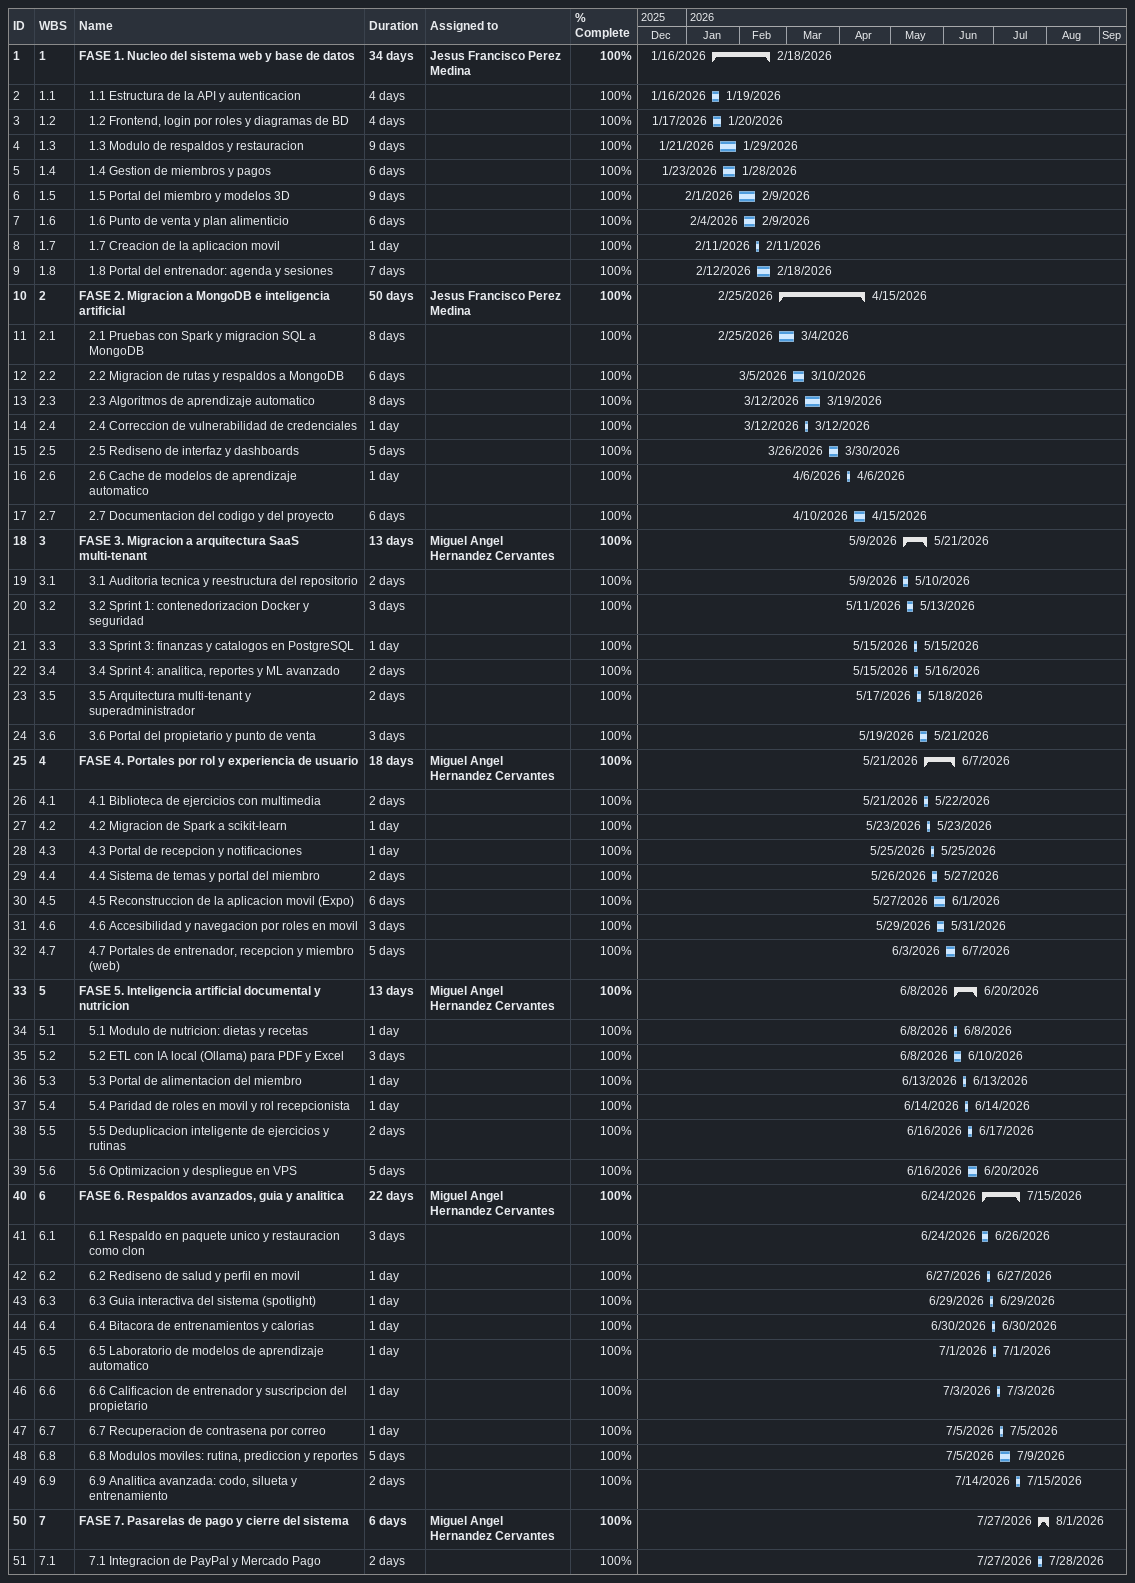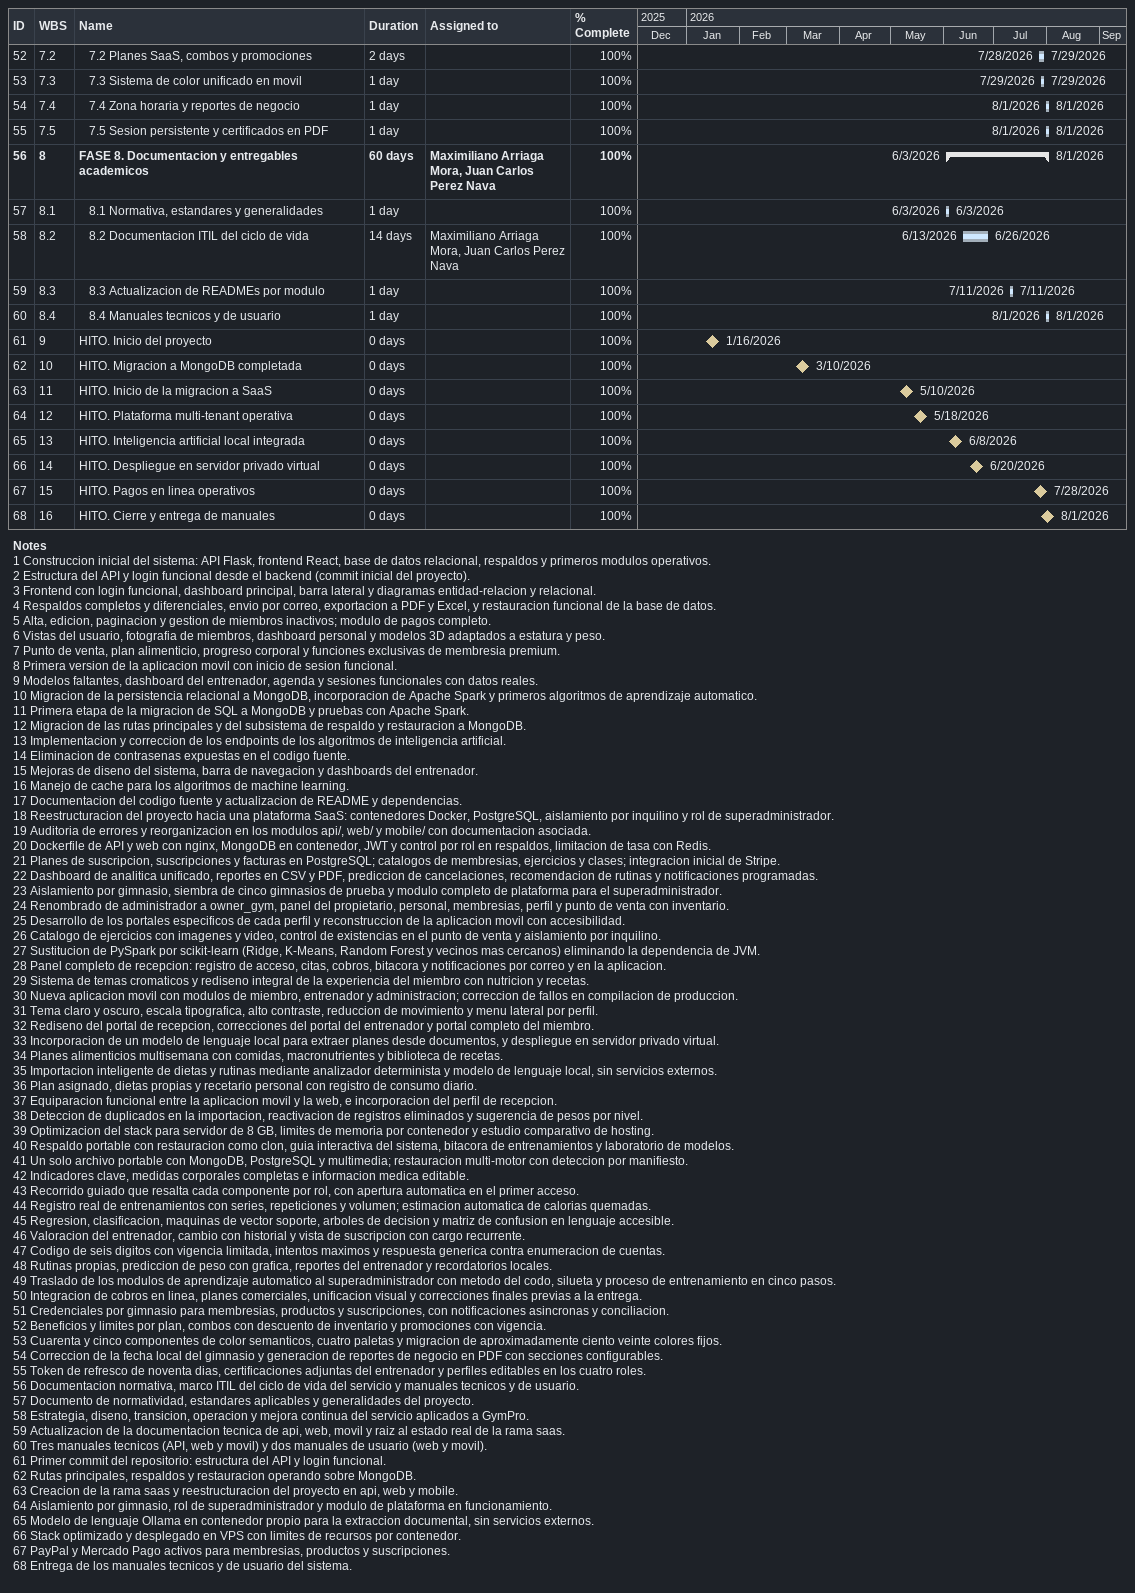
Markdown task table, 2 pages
| ID | WBS | Task | Duration | Start | Finish | Resources | % complete |
|---|---|---|---|---|---|---|---|
| 1 | 1 | **FASE 1. Nucleo del sistema web y base de datos** | 34d | 2026-01-16 | 2026-02-18 | Jesus Francisco Perez Medina | 100 |
| 2 | 1.1 | 1.1 Estructura de la API y autenticacion | 4d | 2026-01-16 | 2026-01-19 |  | 100 |
| 3 | 1.2 | 1.2 Frontend, login por roles y diagramas de BD | 4d | 2026-01-17 | 2026-01-20 |  | 100 |
| 4 | 1.3 | 1.3 Modulo de respaldos y restauracion | 9d | 2026-01-21 | 2026-01-29 |  | 100 |
| 5 | 1.4 | 1.4 Gestion de miembros y pagos | 6d | 2026-01-23 | 2026-01-28 |  | 100 |
| 6 | 1.5 | 1.5 Portal del miembro y modelos 3D | 9d | 2026-02-01 | 2026-02-09 |  | 100 |
| 7 | 1.6 | 1.6 Punto de venta y plan alimenticio | 6d | 2026-02-04 | 2026-02-09 |  | 100 |
| 8 | 1.7 | 1.7 Creacion de la aplicacion movil | 1d | 2026-02-11 | 2026-02-11 |  | 100 |
| 9 | 1.8 | 1.8 Portal del entrenador: agenda y sesiones | 7d | 2026-02-12 | 2026-02-18 |  | 100 |
| 10 | 2 | **FASE 2. Migracion a MongoDB e inteligencia artificial** | 50d | 2026-02-25 | 2026-04-15 | Jesus Francisco Perez Medina | 100 |
| 11 | 2.1 | 2.1 Pruebas con Spark y migracion SQL a MongoDB | 8d | 2026-02-25 | 2026-03-04 |  | 100 |
| 12 | 2.2 | 2.2 Migracion de rutas y respaldos a MongoDB | 6d | 2026-03-05 | 2026-03-10 |  | 100 |
| 13 | 2.3 | 2.3 Algoritmos de aprendizaje automatico | 8d | 2026-03-12 | 2026-03-19 |  | 100 |
| 14 | 2.4 | 2.4 Correccion de vulnerabilidad de credenciales | 1d | 2026-03-12 | 2026-03-12 |  | 100 |
| 15 | 2.5 | 2.5 Rediseno de interfaz y dashboards | 5d | 2026-03-26 | 2026-03-30 |  | 100 |
| 16 | 2.6 | 2.6 Cache de modelos de aprendizaje automatico | 1d | 2026-04-06 | 2026-04-06 |  | 100 |
| 17 | 2.7 | 2.7 Documentacion del codigo y del proyecto | 6d | 2026-04-10 | 2026-04-15 |  | 100 |
| 18 | 3 | **FASE 3. Migracion a arquitectura SaaS multi-tenant** | 13d | 2026-05-09 | 2026-05-21 | Miguel Angel Hernandez Cervantes | 100 |
| 19 | 3.1 | 3.1 Auditoria tecnica y reestructura del repositorio | 2d | 2026-05-09 | 2026-05-10 |  | 100 |
| 20 | 3.2 | 3.2 Sprint 1: contenedorizacion Docker y seguridad | 3d | 2026-05-11 | 2026-05-13 |  | 100 |
| 21 | 3.3 | 3.3 Sprint 3: finanzas y catalogos en PostgreSQL | 1d | 2026-05-15 | 2026-05-15 |  | 100 |
| 22 | 3.4 | 3.4 Sprint 4: analitica, reportes y ML avanzado | 2d | 2026-05-15 | 2026-05-16 |  | 100 |
| 23 | 3.5 | 3.5 Arquitectura multi-tenant y superadministrador | 2d | 2026-05-17 | 2026-05-18 |  | 100 |
| 24 | 3.6 | 3.6 Portal del propietario y punto de venta | 3d | 2026-05-19 | 2026-05-21 |  | 100 |
| 25 | 4 | **FASE 4. Portales por rol y experiencia de usuario** | 18d | 2026-05-21 | 2026-06-07 | Miguel Angel Hernandez Cervantes | 100 |
| 26 | 4.1 | 4.1 Biblioteca de ejercicios con multimedia | 2d | 2026-05-21 | 2026-05-22 |  | 100 |
| 27 | 4.2 | 4.2 Migracion de Spark a scikit-learn | 1d | 2026-05-23 | 2026-05-23 |  | 100 |
| 28 | 4.3 | 4.3 Portal de recepcion y notificaciones | 1d | 2026-05-25 | 2026-05-25 |  | 100 |
| 29 | 4.4 | 4.4 Sistema de temas y portal del miembro | 2d | 2026-05-26 | 2026-05-27 |  | 100 |
| 30 | 4.5 | 4.5 Reconstruccion de la aplicacion movil (Expo) | 6d | 2026-05-27 | 2026-06-01 |  | 100 |
| 31 | 4.6 | 4.6 Accesibilidad y navegacion por roles en movil | 3d | 2026-05-29 | 2026-05-31 |  | 100 |
| 32 | 4.7 | 4.7 Portales de entrenador, recepcion y miembro (web) | 5d | 2026-06-03 | 2026-06-07 |  | 100 |
| 33 | 5 | **FASE 5. Inteligencia artificial documental y nutricion** | 13d | 2026-06-08 | 2026-06-20 | Miguel Angel Hernandez Cervantes | 100 |
| 34 | 5.1 | 5.1 Modulo de nutricion: dietas y recetas | 1d | 2026-06-08 | 2026-06-08 |  | 100 |
| 35 | 5.2 | 5.2 ETL con IA local (Ollama) para PDF y Excel | 3d | 2026-06-08 | 2026-06-10 |  | 100 |
| 36 | 5.3 | 5.3 Portal de alimentacion del miembro | 1d | 2026-06-13 | 2026-06-13 |  | 100 |
| 37 | 5.4 | 5.4 Paridad de roles en movil y rol recepcionista | 1d | 2026-06-14 | 2026-06-14 |  | 100 |
| 38 | 5.5 | 5.5 Deduplicacion inteligente de ejercicios y rutinas | 2d | 2026-06-16 | 2026-06-17 |  | 100 |
| 39 | 5.6 | 5.6 Optimizacion y despliegue en VPS | 5d | 2026-06-16 | 2026-06-20 |  | 100 |
| 40 | 6 | **FASE 6. Respaldos avanzados, guia y analitica** | 22d | 2026-06-24 | 2026-07-15 | Miguel Angel Hernandez Cervantes | 100 |
| 41 | 6.1 | 6.1 Respaldo en paquete unico y restauracion como clon | 3d | 2026-06-24 | 2026-06-26 |  | 100 |
| 42 | 6.2 | 6.2 Rediseno de salud y perfil en movil | 1d | 2026-06-27 | 2026-06-27 |  | 100 |
| 43 | 6.3 | 6.3 Guia interactiva del sistema (spotlight) | 1d | 2026-06-29 | 2026-06-29 |  | 100 |
| 44 | 6.4 | 6.4 Bitacora de entrenamientos y calorias | 1d | 2026-06-30 | 2026-06-30 |  | 100 |
| 45 | 6.5 | 6.5 Laboratorio de modelos de aprendizaje automatico | 1d | 2026-07-01 | 2026-07-01 |  | 100 |
| 46 | 6.6 | 6.6 Calificacion de entrenador y suscripcion del propietario | 1d | 2026-07-03 | 2026-07-03 |  | 100 |
| 47 | 6.7 | 6.7 Recuperacion de contrasena por correo | 1d | 2026-07-05 | 2026-07-05 |  | 100 |
| 48 | 6.8 | 6.8 Modulos moviles: rutina, prediccion y reportes | 5d | 2026-07-05 | 2026-07-09 |  | 100 |
| 49 | 6.9 | 6.9 Analitica avanzada: codo, silueta y entrenamiento | 2d | 2026-07-14 | 2026-07-15 |  | 100 |
| 50 | 7 | **FASE 7. Pasarelas de pago y cierre del sistema** | 6d | 2026-07-27 | 2026-08-01 | Miguel Angel Hernandez Cervantes | 100 |
| 51 | 7.1 | 7.1 Integracion de PayPal y Mercado Pago | 2d | 2026-07-27 | 2026-07-28 |  | 100 |
| 52 | 7.2 | 7.2 Planes SaaS, combos y promociones | 2d | 2026-07-28 | 2026-07-29 |  | 100 |
| 53 | 7.3 | 7.3 Sistema de color unificado en movil | 1d | 2026-07-29 | 2026-07-29 |  | 100 |
| 54 | 7.4 | 7.4 Zona horaria y reportes de negocio | 1d | 2026-08-01 | 2026-08-01 |  | 100 |
| 55 | 7.5 | 7.5 Sesion persistente y certificados en PDF | 1d | 2026-08-01 | 2026-08-01 |  | 100 |
| 56 | 8 | **FASE 8. Documentacion y entregables academicos** | 60d | 2026-06-03 | 2026-08-01 | Maximiliano Arriaga Mora, Juan Carlos Perez Nava | 100 |
| 57 | 8.1 | 8.1 Normativa, estandares y generalidades | 1d | 2026-06-03 | 2026-06-03 |  | 100 |
| 58 | 8.2 | 8.2 Documentacion ITIL del ciclo de vida | 14d | 2026-06-13 | 2026-06-26 | Maximiliano Arriaga Mora, Juan Carlos Perez Nava | 100 |
| 59 | 8.3 | 8.3 Actualizacion de READMEs por modulo | 1d | 2026-07-11 | 2026-07-11 |  | 100 |
| 60 | 8.4 | 8.4 Manuales tecnicos y de usuario | 1d | 2026-08-01 | 2026-08-01 |  | 100 |
| 61 | 9 | HITO. Inicio del proyecto | 0d | 2026-01-16 | 2026-01-16 |  | 100 |
| 62 | 10 | HITO. Migracion a MongoDB completada | 0d | 2026-03-10 | 2026-03-10 |  | 100 |
| 63 | 11 | HITO. Inicio de la migracion a SaaS | 0d | 2026-05-10 | 2026-05-10 |  | 100 |
| 64 | 12 | HITO. Plataforma multi-tenant operativa | 0d | 2026-05-18 | 2026-05-18 |  | 100 |
| 65 | 13 | HITO. Inteligencia artificial local integrada | 0d | 2026-06-08 | 2026-06-08 |  | 100 |
| 66 | 14 | HITO. Despliegue en servidor privado virtual | 0d | 2026-06-20 | 2026-06-20 |  | 100 |
| 67 | 15 | HITO. Pagos en linea operativos | 0d | 2026-07-28 | 2026-07-28 |  | 100 |
| 68 | 16 | HITO. Cierre y entrega de manuales | 0d | 2026-08-01 | 2026-08-01 |  | 100 |

Notes
- 1: Construccion inicial del sistema: API Flask, frontend React, base de datos relacional, respaldos y primeros modulos operativos.
- 2: Estructura del API y login funcional desde el backend (commit inicial del proyecto).
- 3: Frontend con login funcional, dashboard principal, barra lateral y diagramas entidad-relacion y relacional.
- 4: Respaldos completos y diferenciales, envio por correo, exportacion a PDF y Excel, y restauracion funcional de la base de datos.
- 5: Alta, edicion, paginacion y gestion de miembros inactivos; modulo de pagos completo.
- 6: Vistas del usuario, fotografia de miembros, dashboard personal y modelos 3D adaptados a estatura y peso.
- 7: Punto de venta, plan alimenticio, progreso corporal y funciones exclusivas de membresia premium.
- 8: Primera version de la aplicacion movil con inicio de sesion funcional.
- 9: Modelos faltantes, dashboard del entrenador, agenda y sesiones funcionales con datos reales.
- 10: Migracion de la persistencia relacional a MongoDB, incorporacion de Apache Spark y primeros algoritmos de aprendizaje automatico.
- 11: Primera etapa de la migracion de SQL a MongoDB y pruebas con Apache Spark.
- 12: Migracion de las rutas principales y del subsistema de respaldo y restauracion a MongoDB.
- 13: Implementacion y correccion de los endpoints de los algoritmos de inteligencia artificial.
- 14: Eliminacion de contrasenas expuestas en el codigo fuente.
- 15: Mejoras de diseno del sistema, barra de navegacion y dashboards del entrenador.
- 16: Manejo de cache para los algoritmos de machine learning.
- 17: Documentacion del codigo fuente y actualizacion de README y dependencias.
- 18: Reestructuracion del proyecto hacia una plataforma SaaS: contenedores Docker, PostgreSQL, aislamiento por inquilino y rol de superadministrador.
- 19: Auditoria de errores y reorganizacion en los modulos api/, web/ y mobile/ con documentacion asociada.
- 20: Dockerfile de API y web con nginx, MongoDB en contenedor, JWT y control por rol en respaldos, limitacion de tasa con Redis.
- 21: Planes de suscripcion, suscripciones y facturas en PostgreSQL; catalogos de membresias, ejercicios y clases; integracion inicial de Stripe.
- 22: Dashboard de analitica unificado, reportes en CSV y PDF, prediccion de cancelaciones, recomendacion de rutinas y notificaciones programadas.
- 23: Aislamiento por gimnasio, siembra de cinco gimnasios de prueba y modulo completo de plataforma para el superadministrador.
- 24: Renombrado de administrador a owner_gym, panel del propietario, personal, membresias, perfil y punto de venta con inventario.
- 25: Desarrollo de los portales especificos de cada perfil y reconstruccion de la aplicacion movil con accesibilidad.
- 26: Catalogo de ejercicios con imagenes y video, control de existencias en el punto de venta y aislamiento por inquilino.
- 27: Sustitucion de PySpark por scikit-learn (Ridge, K-Means, Random Forest y vecinos mas cercanos) eliminando la dependencia de JVM.
- 28: Panel completo de recepcion: registro de acceso, citas, cobros, bitacora y notificaciones por correo y en la aplicacion.
- 29: Sistema de temas cromaticos y rediseno integral de la experiencia del miembro con nutricion y recetas.
- 30: Nueva aplicacion movil con modulos de miembro, entrenador y administracion; correccion de fallos en compilacion de produccion.
- 31: Tema claro y oscuro, escala tipografica, alto contraste, reduccion de movimiento y menu lateral por perfil.
- 32: Rediseno del portal de recepcion, correcciones del portal del entrenador y portal completo del miembro.
- 33: Incorporacion de un modelo de lenguaje local para extraer planes desde documentos, y despliegue en servidor privado virtual.
- 34: Planes alimenticios multisemana con comidas, macronutrientes y biblioteca de recetas.
- 35: Importacion inteligente de dietas y rutinas mediante analizador determinista y modelo de lenguaje local, sin servicios externos.
- 36: Plan asignado, dietas propias y recetario personal con registro de consumo diario.
- 37: Equiparacion funcional entre la aplicacion movil y la web, e incorporacion del perfil de recepcion.
- 38: Deteccion de duplicados en la importacion, reactivacion de registros eliminados y sugerencia de pesos por nivel.
- 39: Optimizacion del stack para servidor de 8 GB, limites de memoria por contenedor y estudio comparativo de hosting.
- 40: Respaldo portable con restauracion como clon, guia interactiva del sistema, bitacora de entrenamientos y laboratorio de modelos.
- 41: Un solo archivo portable con MongoDB, PostgreSQL y multimedia; restauracion multi-motor con deteccion por manifiesto.
- 42: Indicadores clave, medidas corporales completas e informacion medica editable.
- 43: Recorrido guiado que resalta cada componente por rol, con apertura automatica en el primer acceso.
- 44: Registro real de entrenamientos con series, repeticiones y volumen; estimacion automatica de calorias quemadas.
- 45: Regresion, clasificacion, maquinas de vector soporte, arboles de decision y matriz de confusion en lenguaje accesible.
- 46: Valoracion del entrenador, cambio con historial y vista de suscripcion con cargo recurrente.
- 47: Codigo de seis digitos con vigencia limitada, intentos maximos y respuesta generica contra enumeracion de cuentas.
- 48: Rutinas propias, prediccion de peso con grafica, reportes del entrenador y recordatorios locales.
- 49: Traslado de los modulos de aprendizaje automatico al superadministrador con metodo del codo, silueta y proceso de entrenamiento en cinco pasos.
- 50: Integracion de cobros en linea, planes comerciales, unificacion visual y correcciones finales previas a la entrega.
- 51: Credenciales por gimnasio para membresias, productos y suscripciones, con notificaciones asincronas y conciliacion.
- 52: Beneficios y limites por plan, combos con descuento de inventario y promociones con vigencia.
- 53: Cuarenta y cinco componentes de color semanticos, cuatro paletas y migracion de aproximadamente ciento veinte colores fijos.
- 54: Correccion de la fecha local del gimnasio y generacion de reportes de negocio en PDF con secciones configurables.
- 55: Token de refresco de noventa dias, certificaciones adjuntas del entrenador y perfiles editables en los cuatro roles.
- 56: Documentacion normativa, marco ITIL del ciclo de vida del servicio y manuales tecnicos y de usuario.
- 57: Documento de normatividad, estandares aplicables y generalidades del proyecto.
- 58: Estrategia, diseno, transicion, operacion y mejora continua del servicio aplicados a GymPro.
- 59: Actualizacion de la documentacion tecnica de api, web, movil y raiz al estado real de la rama saas.
- 60: Tres manuales tecnicos (API, web y movil) y dos manuales de usuario (web y movil).
- 61: Primer commit del repositorio: estructura del API y login funcional.
- 62: Rutas principales, respaldos y restauracion operando sobre MongoDB.
- 63: Creacion de la rama saas y reestructuracion del proyecto en api, web y mobile.
- 64: Aislamiento por gimnasio, rol de superadministrador y modulo de plataforma en funcionamiento.
- 65: Modelo de lenguaje Ollama en contenedor propio para la extraccion documental, sin servicios externos.
- 66: Stack optimizado y desplegado en VPS con limites de recursos por contenedor.
- 67: PayPal y Mercado Pago activos para membresias, productos y suscripciones.
- 68: Entrega de los manuales tecnicos y de usuario del sistema.
